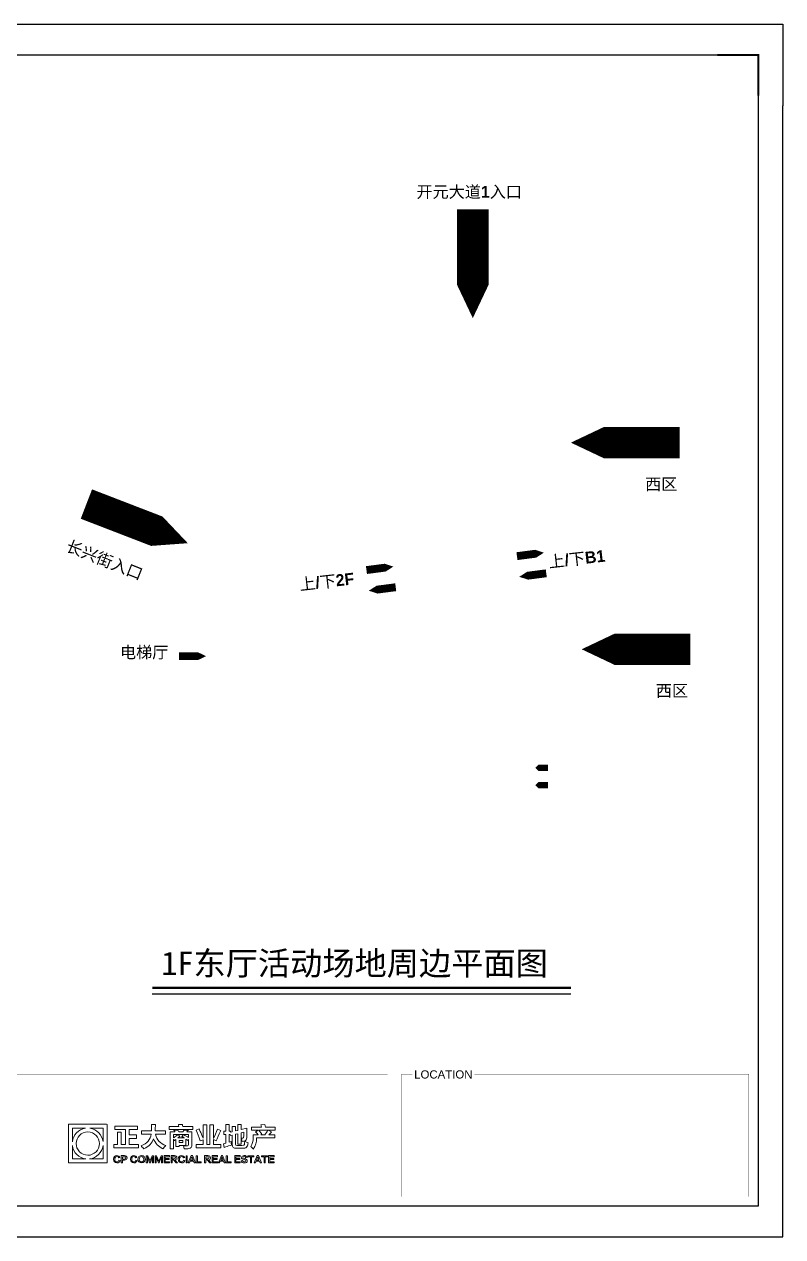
# Model space of a CAD drawing. Header units: inches. Extents: x -17552 to 36880, y -24560 to 13931.
# Drawn here: x 12793 to 36880, y -24560 to 13931 of the extents above; entities that cross this region are included whole.
import ezdxf

# ---------------------------------------------------------------- set-up
doc = ezdxf.new("R2010")
doc.units = ezdxf.units.IN
doc.header["$MEASUREMENT"] = 0
doc.layers.add('图层 1', color=7, linetype='Continuous')
doc.styles.get("Standard").update_dxf_attribs({"font": 'arial.ttf'})

# ---------------------------------------------------------------- blocks, each defined once
blk = doc.blocks.new('block 47')
at = {"layer": '图层 1', "lineweight": 0}
for points in [[(122.06, -57.89), (122.06, -56.7), (123.44, -56.7), (123.44, -52.04), (124.83, -52.04), (124.83, -56.7), (126.49, -56.7), (126.49, -51.01), (122.45, -51.01), (122.45, -49.7), (130.99, -49.7), (130.99, -51.01), (127.87, -51.01), (127.87, -53.06), (130.64, -53.06), (130.64, -54.37), (127.87, -54.37), (127.87, -56.7), (131.31, -56.7), (131.31, -57.89), (122.06, -57.89)], [(146.62, -55.95), (148.08, -55.95), (148.08, -55.2), (146.62, -55.2), (146.62, -55.95)]]:
    blk.add_lwpolyline(points, dxfattribs=at)
for points, knots in [([(132.5, -52.83), (132.5, -52.83), (132.5, -51.52), (132.5, -51.52), (132.5, -51.52), (136.22, -51.52), (136.22, -51.52), (136.27, -50.84), (136.3, -50.05), (136.3, -49.15), (136.3, -49.15), (137.72, -49.15), (137.72, -49.15), (137.72, -49.44), (137.71, -49.84), (137.68, -50.34), (137.68, -50.89), (137.67, -51.29), (137.64, -51.52), (137.64, -51.52), (141.51, -51.52), (141.51, -51.52), (141.51, -51.52), (141.51, -52.83), (141.51, -52.83), (141.51, -52.83), (137.72, -52.83), (137.72, -52.83), (138.27, -54.94), (139.59, -56.35), (141.67, -57.06), (141.2, -57.5), (140.83, -57.91), (140.57, -58.28), (138.83, -57.47), (137.64, -56.2), (137.01, -54.49), (136.48, -56.1), (135.28, -57.37), (133.41, -58.32), (133.38, -58.3), (133.33, -58.23), (133.25, -58.12), (132.91, -57.73), (132.61, -57.43), (132.34, -57.22), (134.64, -56.19), (135.89, -54.72), (136.1, -52.83), (136.1, -52.83), (132.5, -52.83), (132.5, -52.83)], [0, 0, 0, 0, 1, 1, 1, 2, 2, 2, 3, 3, 3, 4, 4, 4, 5, 5, 5, 6, 6, 6, 7, 7, 7, 8, 8, 8, 9, 9, 9, 10, 10, 10, 11, 11, 11, 12, 12, 12, 13, 13, 13, 14, 14, 14, 15, 15, 15, 16, 16, 16, 17, 17, 17, 17]), ([(142.86, -50.97), (142.86, -50.97), (142.86, -49.94), (142.86, -49.94), (142.86, -49.94), (146.58, -49.94), (146.58, -49.94), (146.58, -49.91), (146.57, -49.86), (146.54, -49.78), (146.49, -49.62), (146.43, -49.41), (146.38, -49.15), (146.38, -49.15), (147.96, -49.11), (147.96, -49.11), (147.96, -49.37), (147.99, -49.65), (148.04, -49.94), (148.04, -49.94), (151.8, -49.94), (151.8, -49.94), (151.8, -49.94), (151.8, -50.97), (151.8, -50.97), (151.8, -50.97), (142.86, -50.97), (142.86, -50.97)], [0, 0, 0, 0, 1, 1, 1, 2, 2, 2, 3, 3, 3, 4, 4, 4, 5, 5, 5, 6, 6, 6, 7, 7, 7, 8, 8, 8, 9, 9, 9, 9]), ([(155.68, -54.25), (155.68, -54.25), (155.68, -49.31), (155.68, -49.31), (155.68, -49.31), (157.06, -49.31), (157.06, -49.31), (157.06, -49.31), (157.06, -56.7), (157.06, -56.7), (157.06, -56.7), (158.25, -56.7), (158.25, -56.7), (158.25, -56.7), (158.25, -49.31), (158.25, -49.31), (158.25, -49.31), (159.59, -49.31), (159.59, -49.31), (159.59, -49.31), (159.59, -54.37), (159.59, -54.37), (160.12, -53.37), (160.62, -52.19), (161.09, -50.85), (161.09, -50.85), (162.32, -51.36), (162.32, -51.36), (162.06, -52.02), (161.59, -53.09), (160.94, -54.57), (160.8, -54.88), (160.7, -55.12), (160.62, -55.28), (160.62, -55.28), (159.59, -54.8), (159.59, -54.8), (159.59, -54.8), (159.59, -56.7), (159.59, -56.7), (159.59, -56.7), (162.32, -56.7), (162.32, -56.7), (162.32, -56.7), (162.32, -57.89), (162.32, -57.89), (162.32, -57.89), (153.03, -57.89), (153.03, -57.89), (153.03, -57.89), (153.03, -56.7), (153.03, -56.7), (153.03, -56.7), (155.68, -56.7), (155.68, -56.7), (155.68, -56.7), (155.68, -54.84), (155.68, -54.84), (155.68, -54.84), (154.61, -55.28), (154.61, -55.28), (154.11, -53.8), (153.59, -52.46), (153.07, -51.25), (153.07, -51.25), (154.21, -50.73), (154.21, -50.73), (154.29, -50.94), (154.43, -51.27), (154.61, -51.72), (154.87, -52.3), (155.23, -53.14), (155.68, -54.25)], [0, 0, 0, 0, 1, 1, 1, 2, 2, 2, 3, 3, 3, 4, 4, 4, 5, 5, 5, 6, 6, 6, 7, 7, 7, 8, 8, 8, 9, 9, 9, 10, 10, 10, 11, 11, 11, 12, 12, 12, 13, 13, 13, 14, 14, 14, 15, 15, 15, 16, 16, 16, 17, 17, 17, 18, 18, 18, 19, 19, 19, 20, 20, 20, 21, 21, 21, 22, 22, 22, 23, 23, 23, 24, 24, 24, 24]), ([(168.73, -51.36), (168.73, -51.36), (168.73, -49.11), (168.73, -49.11), (168.73, -49.11), (169.99, -49.11), (169.99, -49.11), (169.99, -49.11), (169.99, -51.05), (169.99, -51.05), (169.99, -51.05), (172.17, -50.57), (172.17, -50.57), (172.17, -51.07), (172.15, -51.72), (172.13, -52.51), (172.1, -53.01), (172.09, -53.54), (172.09, -54.09), (172.06, -54.8), (171.81, -55.23), (171.34, -55.36), (171.02, -55.38), (170.69, -55.42), (170.35, -55.48), (170.27, -55.05), (170.16, -54.65), (170.03, -54.25), (170.27, -54.25), (170.47, -54.25), (170.63, -54.25), (170.84, -54.22), (170.94, -54.09), (170.94, -53.85), (170.97, -53.46), (170.98, -52.85), (170.98, -52.04), (170.98, -52.04), (169.99, -52.27), (169.99, -52.27), (169.99, -52.27), (169.99, -56.5), (169.99, -56.5), (169.99, -56.5), (168.73, -56.5), (168.73, -56.5), (168.73, -56.5), (168.73, -52.59), (168.73, -52.59), (168.73, -52.59), (167.86, -52.79), (167.86, -52.79), (167.86, -52.79), (167.86, -56.54), (167.86, -56.54), (167.88, -56.86), (168.1, -57.03), (168.49, -57.06), (168.49, -57.06), (170.31, -57.06), (170.31, -57.06), (170.86, -57.06), (171.17, -56.91), (171.22, -56.62), (171.3, -56.28), (171.35, -55.91), (171.38, -55.52), (171.59, -55.62), (171.86, -55.74), (172.21, -55.87), (172.42, -55.95), (172.58, -56.02), (172.68, -56.07), (172.52, -56.7), (172.39, -57.12), (172.29, -57.33), (172.05, -57.83), (171.61, -58.08), (170.98, -58.08), (170.98, -58.08), (168.21, -58.08), (168.21, -58.08), (167.16, -58.08), (166.62, -57.62), (166.59, -56.7), (166.59, -56.7), (166.59, -53.1), (166.59, -53.1), (166.59, -53.1), (166, -53.26), (166, -53.26), (166, -53.26), (165.92, -52.95), (165.92, -52.95), (165.92, -52.95), (165.49, -52.95), (165.49, -52.95), (165.49, -52.95), (165.49, -55.79), (165.49, -55.79), (165.78, -55.71), (166.05, -55.63), (166.32, -55.55), (166.29, -55.82), (166.29, -56.25), (166.32, -56.86), (166.08, -56.94), (165.74, -57.06), (165.29, -57.22), (164.52, -57.43), (163.94, -57.61), (163.55, -57.77), (163.55, -57.77), (163.31, -56.42), (163.31, -56.42), (163.63, -56.35), (163.93, -56.27), (164.22, -56.19), (164.22, -56.19), (164.22, -52.95), (164.22, -52.95), (164.22, -52.95), (163.51, -52.95), (163.51, -52.95), (163.51, -52.95), (163.51, -51.64), (163.51, -51.64), (163.51, -51.64), (164.22, -51.64), (164.22, -51.64), (164.22, -51.64), (164.22, -49.11), (164.22, -49.11), (164.22, -49.11), (165.49, -49.11), (165.49, -49.11), (165.49, -49.11), (165.49, -51.64), (165.49, -51.64), (165.49, -51.64), (166.04, -51.64), (166.04, -51.64), (166.04, -51.64), (166.04, -52), (166.04, -52), (166.04, -52), (166.59, -51.84), (166.59, -51.84), (166.59, -51.84), (166.59, -49.94), (166.59, -49.94), (166.59, -49.94), (167.86, -49.94), (167.86, -49.94), (167.86, -49.94), (167.86, -51.56), (167.86, -51.56), (167.86, -51.56), (168.73, -51.36), (168.73, -51.36)], [0, 0, 0, 0, 1, 1, 1, 2, 2, 2, 3, 3, 3, 4, 4, 4, 5, 5, 5, 6, 6, 6, 7, 7, 7, 8, 8, 8, 9, 9, 9, 10, 10, 10, 11, 11, 11, 12, 12, 12, 13, 13, 13, 14, 14, 14, 15, 15, 15, 16, 16, 16, 17, 17, 17, 18, 18, 18, 19, 19, 19, 20, 20, 20, 21, 21, 21, 22, 22, 22, 23, 23, 23, 24, 24, 24, 25, 25, 25, 26, 26, 26, 27, 27, 27, 28, 28, 28, 29, 29, 29, 30, 30, 30, 31, 31, 31, 32, 32, 32, 33, 33, 33, 34, 34, 34, 35, 35, 35, 36, 36, 36, 37, 37, 37, 38, 38, 38, 39, 39, 39, 40, 40, 40, 41, 41, 41, 42, 42, 42, 43, 43, 43, 44, 44, 44, 45, 45, 45, 46, 46, 46, 47, 47, 47, 48, 48, 48, 49, 49, 49, 50, 50, 50, 51, 51, 51, 52, 52, 52, 53, 53, 53, 53]), ([(174.58, -54.25), (174.58, -54.25), (174.58, -52.99), (174.58, -52.99), (174.58, -52.99), (176.4, -52.99), (176.4, -52.99), (176.38, -52.96), (176.34, -52.92), (176.28, -52.87), (176.1, -52.63), (175.82, -52.3), (175.45, -51.88), (175.45, -51.88), (176.44, -51.29), (176.44, -51.29), (176.44, -51.29), (173.95, -51.29), (173.95, -51.29), (173.95, -51.29), (173.95, -50.1), (173.95, -50.1), (173.95, -50.1), (177.71, -50.1), (177.71, -50.1), (177.68, -50.02), (177.64, -49.9), (177.59, -49.74), (177.51, -49.53), (177.44, -49.39), (177.39, -49.31), (177.39, -49.31), (178.89, -49.07), (178.89, -49.07), (178.97, -49.47), (179.06, -49.81), (179.17, -50.1), (179.17, -50.1), (182.81, -50.1), (182.81, -50.1), (182.81, -50.1), (182.81, -51.29), (182.81, -51.29), (182.81, -51.29), (180.2, -51.29), (180.2, -51.29), (180.2, -51.29), (181.42, -51.88), (181.42, -51.88), (181.03, -52.35), (180.7, -52.72), (180.43, -52.99), (180.43, -52.99), (182.65, -52.99), (182.65, -52.99), (182.65, -52.99), (182.65, -54.17), (182.65, -54.17), (182.65, -54.17), (175.81, -54.17), (175.81, -54.17), (175.81, -54.17), (175.81, -54.41), (175.81, -54.41), (175.81, -55.75), (175.4, -57.08), (174.58, -58.4), (174.35, -58.14), (174.02, -57.81), (173.6, -57.41), (174.2, -56.41), (174.53, -55.36), (174.58, -54.25)], [0, 0, 0, 0, 1, 1, 1, 2, 2, 2, 3, 3, 3, 4, 4, 4, 5, 5, 5, 6, 6, 6, 7, 7, 7, 8, 8, 8, 9, 9, 9, 10, 10, 10, 11, 11, 11, 12, 12, 12, 13, 13, 13, 14, 14, 14, 15, 15, 15, 16, 16, 16, 17, 17, 17, 18, 18, 18, 19, 19, 19, 20, 20, 20, 21, 21, 21, 22, 22, 22, 23, 23, 23, 24, 24, 24, 24]), ([(143.22, -58.28), (143.22, -58.28), (143.22, -51.84), (143.22, -51.84), (143.22, -51.84), (145.08, -51.84), (145.08, -51.84), (145.02, -51.76), (144.95, -51.65), (144.84, -51.52), (144.71, -51.36), (144.62, -51.26), (144.56, -51.21), (144.56, -51.21), (146.11, -51.21), (146.11, -51.21), (146.16, -51.26), (146.24, -51.36), (146.34, -51.52), (146.45, -51.65), (146.53, -51.76), (146.58, -51.84), (146.58, -51.84), (148.08, -51.84), (148.08, -51.84), (148.13, -51.79), (148.2, -51.69), (148.28, -51.56), (148.38, -51.46), (148.5, -51.34), (148.64, -51.21), (148.64, -51.21), (150.14, -51.21), (150.14, -51.21), (149.95, -51.44), (149.76, -51.65), (149.54, -51.84), (149.54, -51.84), (151.48, -51.84), (151.48, -51.84), (151.48, -51.84), (151.48, -56.7), (151.48, -56.7), (151.48, -57.62), (151.06, -58.12), (150.22, -58.2), (149.87, -58.26), (149.32, -58.28), (148.56, -58.28), (148.48, -57.75), (148.4, -57.39), (148.32, -57.18), (148.53, -57.2), (148.89, -57.22), (149.39, -57.22), (149.94, -57.22), (150.22, -56.95), (150.22, -56.42), (150.22, -56.42), (150.22, -54.76), (150.22, -54.76), (150.22, -54.76), (149.94, -55.12), (149.94, -55.12), (149.7, -54.96), (149.47, -54.8), (149.23, -54.65), (149.23, -54.65), (149.23, -56.98), (149.23, -56.98), (149.23, -56.98), (146.62, -56.98), (146.62, -56.98), (146.62, -56.98), (146.62, -57.37), (146.62, -57.37), (146.62, -57.37), (145.43, -57.37), (145.43, -57.37), (145.43, -57.37), (145.43, -54.76), (145.43, -54.76), (145.38, -54.82), (145.29, -54.88), (145.16, -54.96), (145.02, -55.07), (144.92, -55.15), (144.84, -55.2), (144.81, -55.15), (144.73, -55.03), (144.6, -54.84), (144.73, -55), (144.7, -54.95), (144.48, -54.69), (144.48, -54.69), (144.48, -58.28), (144.48, -58.28), (144.48, -58.28), (143.22, -58.28), (143.22, -58.28)], [0, 0, 0, 0, 1, 1, 1, 2, 2, 2, 3, 3, 3, 4, 4, 4, 5, 5, 5, 6, 6, 6, 7, 7, 7, 8, 8, 8, 9, 9, 9, 10, 10, 10, 11, 11, 11, 12, 12, 12, 13, 13, 13, 14, 14, 14, 15, 15, 15, 16, 16, 16, 17, 17, 17, 18, 18, 18, 19, 19, 19, 20, 20, 20, 21, 21, 21, 22, 22, 22, 23, 23, 23, 24, 24, 24, 25, 25, 25, 26, 26, 26, 27, 27, 27, 28, 28, 28, 29, 29, 29, 30, 30, 30, 31, 31, 31, 32, 32, 32, 33, 33, 33, 33]), ([(146.26, -52.91), (146.26, -52.91), (146.94, -53.66), (146.94, -53.66), (146.7, -53.87), (146.45, -54.05), (146.18, -54.21), (146.18, -54.21), (148.64, -54.21), (148.64, -54.21), (148.48, -54.13), (148.27, -54), (148, -53.82), (147.87, -53.74), (147.78, -53.68), (147.73, -53.66), (147.73, -53.66), (148.36, -52.95), (148.36, -52.95), (148.99, -53.29), (149.61, -53.66), (150.22, -54.05), (150.22, -54.05), (150.22, -52.87), (150.22, -52.87), (150.22, -52.87), (144.48, -52.87), (144.48, -52.87), (144.48, -52.87), (144.48, -54.17), (144.48, -54.17), (144.8, -53.96), (145.24, -53.66), (145.79, -53.26), (146, -53.1), (146.16, -52.99), (146.26, -52.91)], [0, 0, 0, 0, 1, 1, 1, 2, 2, 2, 3, 3, 3, 4, 4, 4, 5, 5, 5, 6, 6, 6, 7, 7, 7, 8, 8, 8, 9, 9, 9, 10, 10, 10, 11, 11, 11, 12, 12, 12, 12]), ([(177.83, -52.71), (177.83, -52.71), (177.35, -52.99), (177.35, -52.99), (177.35, -52.99), (178.89, -52.99), (178.89, -52.99), (179.29, -52.48), (179.68, -51.92), (180.08, -51.29), (180.08, -51.29), (176.64, -51.29), (176.64, -51.29), (176.74, -51.39), (176.9, -51.58), (177.11, -51.84), (177.4, -52.21), (177.64, -52.5), (177.83, -52.71)], [0, 0, 0, 0, 1, 1, 1, 2, 2, 2, 3, 3, 3, 4, 4, 4, 5, 5, 5, 6, 6, 6, 6])]:
    blk.add_open_spline(points, degree=3, knots=knots, dxfattribs=at)
blk = doc.blocks.new('block 48')
at = {"layer": '图层 1', "lineweight": 0}
for points in [[(141.43, -63.17), (143.09, -63.17), (143.09, -63.54), (140.99, -63.54), (140.99, -60.84), (143.02, -60.84), (143.02, -61.25), (141.43, -61.25), (141.43, -61.96), (142.93, -61.96), (142.93, -62.35), (141.43, -62.35), (141.43, -63.17)], [(149.29, -60.86), (149.73, -60.86), (149.73, -63.54), (149.29, -63.54), (149.29, -60.86)], [(152.3, -63.54), (152.05, -62.89), (150.84, -62.89), (150.57, -63.54), (150.1, -63.54), (151.23, -60.84), (151.66, -60.84), (152.78, -63.54), (152.3, -63.54)], [(153.09, -60.86), (153.54, -60.86), (153.54, -63.17), (154.89, -63.17), (154.89, -63.54), (153.09, -63.54), (153.09, -60.86)], [(159.52, -63.17), (161.18, -63.17), (161.18, -63.54), (159.08, -63.54), (159.08, -60.84), (161.12, -60.84), (161.12, -61.25), (159.52, -61.25), (159.52, -61.96), (161.03, -61.96), (161.03, -62.35), (159.52, -62.35), (159.52, -63.17)], [(163.61, -63.54), (163.35, -62.89), (162.15, -62.89), (161.87, -63.54), (161.41, -63.54), (162.54, -60.84), (162.96, -60.84), (164.09, -63.54), (163.61, -63.54)], [(164.4, -60.86), (164.85, -60.86), (164.85, -63.17), (166.2, -63.17), (166.2, -63.54), (164.4, -63.54), (164.4, -60.86)], [(168, -63.17), (169.66, -63.17), (169.66, -63.54), (167.56, -63.54), (167.56, -60.84), (169.59, -60.84), (169.59, -61.25), (168, -61.25), (168, -61.96), (169.5, -61.96), (169.5, -62.35), (168, -62.35), (168, -63.17)], [(174.81, -61.25), (173.91, -61.25), (173.91, -63.54), (173.47, -63.54), (173.47, -61.25), (172.56, -61.25), (172.56, -60.86), (174.81, -60.86), (174.81, -61.25)], [(177.12, -63.54), (176.86, -62.89), (175.65, -62.89), (175.38, -63.54), (174.91, -63.54), (176.04, -60.84), (176.47, -60.84), (177.6, -63.54), (177.12, -63.54)], [(179.95, -61.25), (179.06, -61.25), (179.06, -63.54), (178.62, -63.54), (178.62, -61.25), (177.71, -61.25), (177.71, -60.86), (179.95, -60.86), (179.95, -61.25)], [(180.77, -63.17), (182.43, -63.17), (182.43, -63.54), (180.33, -63.54), (180.33, -60.84), (182.37, -60.84), (182.37, -61.25), (180.77, -61.25), (180.77, -61.96), (182.28, -61.96), (182.28, -62.35), (180.77, -62.35), (180.77, -63.17)]]:
    blk.add_lwpolyline(points, dxfattribs=at)
for points, knots in [([(124.4, -61.6), (124.4, -61.6), (123.93, -61.73), (123.93, -61.73), (123.81, -61.4), (123.58, -61.23), (123.25, -61.21), (122.74, -61.23), (122.47, -61.57), (122.44, -62.21), (122.45, -62.86), (122.71, -63.19), (123.22, -63.21), (123.63, -63.22), (123.88, -63), (123.97, -62.57), (123.97, -62.57), (124.45, -62.69), (124.45, -62.69), (124.3, -63.29), (123.89, -63.59), (123.23, -63.58), (122.41, -63.57), (121.99, -63.11), (121.97, -62.21), (121.99, -61.3), (122.42, -60.83), (123.27, -60.81), (123.81, -60.81), (124.19, -61.08), (124.4, -61.6)], [0, 0, 0, 0, 1, 1, 1, 2, 2, 2, 3, 3, 3, 4, 4, 4, 5, 5, 5, 6, 6, 6, 7, 7, 7, 8, 8, 8, 9, 9, 9, 10, 10, 10, 10]), ([(126.08, -62.51), (126.08, -62.51), (125.35, -62.51), (125.35, -62.51), (125.35, -62.51), (125.35, -63.54), (125.35, -63.54), (125.35, -63.54), (124.9, -63.54), (124.9, -63.54), (124.9, -63.54), (124.9, -60.84), (124.9, -60.84), (124.9, -60.84), (126.1, -60.84), (126.1, -60.84), (126.69, -60.87), (127.01, -61.14), (127.05, -61.66), (127.04, -62.22), (126.72, -62.5), (126.08, -62.51)], [0, 0, 0, 0, 1, 1, 1, 2, 2, 2, 3, 3, 3, 4, 4, 4, 5, 5, 5, 6, 6, 6, 7, 7, 7, 7]), ([(126.04, -61.25), (126.04, -61.25), (125.35, -61.25), (125.35, -61.25), (125.35, -61.25), (125.35, -62.12), (125.35, -62.12), (125.35, -62.12), (126.04, -62.12), (126.04, -62.12), (126.41, -62.12), (126.6, -61.97), (126.6, -61.66), (126.58, -61.39), (126.39, -61.26), (126.04, -61.25)], [0, 0, 0, 0, 1, 1, 1, 2, 2, 2, 3, 3, 3, 4, 4, 4, 5, 5, 5, 5]), ([(130.77, -61.6), (130.77, -61.6), (130.3, -61.73), (130.3, -61.73), (130.18, -61.4), (129.95, -61.23), (129.62, -61.21), (129.11, -61.23), (128.84, -61.57), (128.81, -62.21), (128.82, -62.86), (129.08, -63.19), (129.59, -63.21), (130, -63.22), (130.25, -63), (130.34, -62.57), (130.34, -62.57), (130.82, -62.69), (130.82, -62.69), (130.67, -63.29), (130.26, -63.59), (129.6, -63.58), (128.78, -63.57), (128.36, -63.11), (128.34, -62.21), (128.36, -61.3), (128.79, -60.83), (129.64, -60.81), (130.18, -60.81), (130.55, -61.08), (130.77, -61.6)], [0, 0, 0, 0, 1, 1, 1, 2, 2, 2, 3, 3, 3, 4, 4, 4, 5, 5, 5, 6, 6, 6, 7, 7, 7, 8, 8, 8, 9, 9, 9, 10, 10, 10, 10]), ([(132.51, -60.81), (133.34, -60.86), (133.78, -61.32), (133.84, -62.19), (133.81, -63.09), (133.36, -63.56), (132.49, -63.58), (131.64, -63.54), (131.2, -63.08), (131.16, -62.21), (131.21, -61.32), (131.66, -60.85), (132.51, -60.81)], [0, 0, 0, 0, 1, 1, 1, 2, 2, 2, 3, 3, 3, 4, 4, 4, 4]), ([(132.47, -63.22), (133.05, -63.19), (133.35, -62.86), (133.37, -62.21), (133.33, -61.58), (133.04, -61.25), (132.5, -61.19), (131.95, -61.24), (131.65, -61.58), (131.62, -62.21), (131.64, -62.84), (131.93, -63.18), (132.47, -63.22)], [0, 0, 0, 0, 1, 1, 1, 2, 2, 2, 3, 3, 3, 4, 4, 4, 4]), ([(136.5, -60.86), (136.5, -60.86), (137.03, -60.86), (137.03, -60.86), (137.03, -60.86), (137.03, -63.54), (137.03, -63.54), (137.03, -63.54), (136.62, -63.54), (136.62, -63.54), (136.62, -63.54), (136.62, -61.95), (136.62, -61.95), (136.62, -61.82), (136.63, -61.62), (136.66, -61.36), (136.66, -61.36), (136.64, -61.36), (136.64, -61.36), (136.61, -61.52), (136.56, -61.67), (136.49, -61.83), (136.49, -61.83), (135.83, -63.54), (135.83, -63.54), (135.83, -63.54), (135.52, -63.54), (135.52, -63.54), (135.52, -63.54), (134.84, -61.83), (134.84, -61.83), (134.78, -61.66), (134.73, -61.5), (134.7, -61.36), (134.7, -61.36), (134.68, -61.36), (134.68, -61.36), (134.7, -61.56), (134.71, -61.76), (134.71, -61.95), (134.71, -61.95), (134.71, -63.54), (134.71, -63.54), (134.71, -63.54), (134.31, -63.54), (134.31, -63.54), (134.31, -63.54), (134.31, -60.86), (134.31, -60.86), (134.31, -60.86), (134.84, -60.86), (134.84, -60.86), (134.84, -60.86), (135.57, -62.67), (135.57, -62.67), (135.58, -62.72), (135.6, -62.79), (135.65, -62.89), (135.65, -62.94), (135.66, -62.97), (135.67, -62.99), (135.71, -62.86), (135.75, -62.76), (135.79, -62.67), (135.79, -62.67), (136.5, -60.86), (136.5, -60.86)], [0, 0, 0, 0, 1, 1, 1, 2, 2, 2, 3, 3, 3, 4, 4, 4, 5, 5, 5, 6, 6, 6, 7, 7, 7, 8, 8, 8, 9, 9, 9, 10, 10, 10, 11, 11, 11, 12, 12, 12, 13, 13, 13, 14, 14, 14, 15, 15, 15, 16, 16, 16, 17, 17, 17, 18, 18, 18, 19, 19, 19, 20, 20, 20, 21, 21, 21, 22, 22, 22, 22]), ([(139.84, -60.86), (139.84, -60.86), (140.37, -60.86), (140.37, -60.86), (140.37, -60.86), (140.37, -63.54), (140.37, -63.54), (140.37, -63.54), (139.96, -63.54), (139.96, -63.54), (139.96, -63.54), (139.96, -61.95), (139.96, -61.95), (139.96, -61.82), (139.97, -61.62), (140, -61.36), (140, -61.36), (139.98, -61.36), (139.98, -61.36), (139.95, -61.52), (139.9, -61.67), (139.83, -61.83), (139.83, -61.83), (139.17, -63.54), (139.17, -63.54), (139.17, -63.54), (138.85, -63.54), (138.85, -63.54), (138.85, -63.54), (138.18, -61.83), (138.18, -61.83), (138.12, -61.66), (138.07, -61.5), (138.04, -61.36), (138.04, -61.36), (138.02, -61.36), (138.02, -61.36), (138.04, -61.56), (138.05, -61.76), (138.05, -61.95), (138.05, -61.95), (138.05, -63.54), (138.05, -63.54), (138.05, -63.54), (137.65, -63.54), (137.65, -63.54), (137.65, -63.54), (137.65, -60.86), (137.65, -60.86), (137.65, -60.86), (138.18, -60.86), (138.18, -60.86), (138.18, -60.86), (138.91, -62.67), (138.91, -62.67), (138.92, -62.72), (138.94, -62.79), (138.98, -62.89), (138.99, -62.94), (139, -62.97), (139.01, -62.99), (139.05, -62.86), (139.09, -62.76), (139.13, -62.67), (139.13, -62.67), (139.84, -60.86), (139.84, -60.86)], [0, 0, 0, 0, 1, 1, 1, 2, 2, 2, 3, 3, 3, 4, 4, 4, 5, 5, 5, 6, 6, 6, 7, 7, 7, 8, 8, 8, 9, 9, 9, 10, 10, 10, 11, 11, 11, 12, 12, 12, 13, 13, 13, 14, 14, 14, 15, 15, 15, 16, 16, 16, 17, 17, 17, 18, 18, 18, 19, 19, 19, 20, 20, 20, 21, 21, 21, 22, 22, 22, 22]), ([(146.09, -63.54), (146.09, -63.54), (145.49, -63.54), (145.49, -63.54), (145.49, -63.54), (144.58, -62.4), (144.58, -62.4), (144.58, -62.4), (144.04, -62.4), (144.04, -62.4), (144.04, -62.4), (144.04, -63.54), (144.04, -63.54), (144.04, -63.54), (143.6, -63.54), (143.6, -63.54), (143.6, -63.54), (143.6, -60.84), (143.6, -60.84), (143.6, -60.84), (144.86, -60.84), (144.86, -60.84), (145.46, -60.86), (145.78, -61.12), (145.8, -61.61), (145.8, -62.05), (145.57, -62.31), (145.09, -62.38), (145.09, -62.38), (146.09, -63.54), (146.09, -63.54)], [0, 0, 0, 0, 1, 1, 1, 2, 2, 2, 3, 3, 3, 4, 4, 4, 5, 5, 5, 6, 6, 6, 7, 7, 7, 8, 8, 8, 9, 9, 9, 10, 10, 10, 10]), ([(144.04, -61.25), (144.04, -61.25), (144.04, -62), (144.04, -62), (144.04, -62), (144.78, -62), (144.78, -62), (145.17, -62), (145.36, -61.87), (145.35, -61.6), (145.34, -61.37), (145.15, -61.26), (144.78, -61.25), (144.78, -61.25), (144.04, -61.25), (144.04, -61.25)], [0, 0, 0, 0, 1, 1, 1, 2, 2, 2, 3, 3, 3, 4, 4, 4, 5, 5, 5, 5]), ([(148.74, -61.6), (148.74, -61.6), (148.27, -61.73), (148.27, -61.73), (148.15, -61.4), (147.92, -61.23), (147.59, -61.21), (147.08, -61.23), (146.81, -61.57), (146.78, -62.21), (146.79, -62.86), (147.05, -63.19), (147.56, -63.21), (147.97, -63.22), (148.22, -63), (148.31, -62.57), (148.31, -62.57), (148.79, -62.69), (148.79, -62.69), (148.64, -63.29), (148.23, -63.59), (147.57, -63.58), (146.75, -63.57), (146.33, -63.11), (146.31, -62.21), (146.33, -61.3), (146.76, -60.83), (147.61, -60.81), (148.15, -60.81), (148.53, -61.08), (148.74, -61.6)], [0, 0, 0, 0, 1, 1, 1, 2, 2, 2, 3, 3, 3, 4, 4, 4, 5, 5, 5, 6, 6, 6, 7, 7, 7, 8, 8, 8, 9, 9, 9, 10, 10, 10, 10]), ([(150.99, -62.51), (150.99, -62.51), (151.89, -62.51), (151.89, -62.51), (151.89, -62.51), (151.53, -61.56), (151.53, -61.56), (151.48, -61.45), (151.46, -61.36), (151.46, -61.3), (151.46, -61.3), (151.45, -61.3), (151.45, -61.3), (151.44, -61.38), (151.41, -61.46), (151.37, -61.56), (151.37, -61.56), (150.99, -62.51), (150.99, -62.51)], [0, 0, 0, 0, 1, 1, 1, 2, 2, 2, 3, 3, 3, 4, 4, 4, 5, 5, 5, 6, 6, 6, 6]), ([(158.75, -63.54), (158.75, -63.54), (158.16, -63.54), (158.16, -63.54), (158.16, -63.54), (157.25, -62.4), (157.25, -62.4), (157.25, -62.4), (156.7, -62.4), (156.7, -62.4), (156.7, -62.4), (156.7, -63.54), (156.7, -63.54), (156.7, -63.54), (156.26, -63.54), (156.26, -63.54), (156.26, -63.54), (156.26, -60.84), (156.26, -60.84), (156.26, -60.84), (157.52, -60.84), (157.52, -60.84), (158.13, -60.86), (158.44, -61.12), (158.47, -61.61), (158.47, -62.05), (158.23, -62.31), (157.75, -62.38), (157.75, -62.38), (158.75, -63.54), (158.75, -63.54)], [0, 0, 0, 0, 1, 1, 1, 2, 2, 2, 3, 3, 3, 4, 4, 4, 5, 5, 5, 6, 6, 6, 7, 7, 7, 8, 8, 8, 9, 9, 9, 10, 10, 10, 10]), ([(156.7, -61.25), (156.7, -61.25), (156.7, -62), (156.7, -62), (156.7, -62), (157.44, -62), (157.44, -62), (157.83, -62), (158.02, -61.87), (158.01, -61.6), (158, -61.37), (157.81, -61.26), (157.44, -61.25), (157.44, -61.25), (156.7, -61.25), (156.7, -61.25)], [0, 0, 0, 0, 1, 1, 1, 2, 2, 2, 3, 3, 3, 4, 4, 4, 5, 5, 5, 5]), ([(162.3, -62.51), (162.3, -62.51), (163.2, -62.51), (163.2, -62.51), (163.2, -62.51), (162.83, -61.56), (162.83, -61.56), (162.79, -61.45), (162.77, -61.36), (162.77, -61.3), (162.77, -61.3), (162.76, -61.3), (162.76, -61.3), (162.75, -61.38), (162.72, -61.46), (162.68, -61.56), (162.68, -61.56), (162.3, -62.51), (162.3, -62.51)], [0, 0, 0, 0, 1, 1, 1, 2, 2, 2, 3, 3, 3, 4, 4, 4, 5, 5, 5, 6, 6, 6, 6]), ([(172.21, -61.55), (172.21, -61.55), (171.75, -61.67), (171.75, -61.67), (171.67, -61.35), (171.48, -61.19), (171.16, -61.19), (170.79, -61.19), (170.61, -61.32), (170.6, -61.56), (170.56, -61.73), (170.77, -61.86), (171.21, -61.93), (171.94, -62.07), (172.3, -62.36), (172.28, -62.8), (172.26, -63.31), (171.91, -63.57), (171.23, -63.58), (170.56, -63.61), (170.16, -63.33), (170.04, -62.75), (170.04, -62.75), (170.48, -62.62), (170.48, -62.62), (170.52, -63.02), (170.77, -63.21), (171.22, -63.19), (171.62, -63.19), (171.82, -63.06), (171.82, -62.79), (171.85, -62.59), (171.63, -62.45), (171.14, -62.35), (170.44, -62.21), (170.1, -61.95), (170.13, -61.56), (170.16, -61.07), (170.49, -60.82), (171.14, -60.81), (171.73, -60.81), (172.09, -61.06), (172.21, -61.55)], [0, 0, 0, 0, 1, 1, 1, 2, 2, 2, 3, 3, 3, 4, 4, 4, 5, 5, 5, 6, 6, 6, 7, 7, 7, 8, 8, 8, 9, 9, 9, 10, 10, 10, 11, 11, 11, 12, 12, 12, 13, 13, 13, 14, 14, 14, 14]), ([(175.81, -62.51), (175.81, -62.51), (176.7, -62.51), (176.7, -62.51), (176.7, -62.51), (176.34, -61.56), (176.34, -61.56), (176.3, -61.45), (176.28, -61.36), (176.28, -61.3), (176.28, -61.3), (176.26, -61.3), (176.26, -61.3), (176.25, -61.38), (176.23, -61.46), (176.18, -61.56), (176.18, -61.56), (175.81, -62.51), (175.81, -62.51)], [0, 0, 0, 0, 1, 1, 1, 2, 2, 2, 3, 3, 3, 4, 4, 4, 5, 5, 5, 6, 6, 6, 6])]:
    blk.add_open_spline(points, degree=3, knots=knots, dxfattribs=at)
blk = doc.blocks.new('block 46')
at = {"layer": '图层 1', "lineweight": 0}
for points, knots in [([(105, -49.05), (109.78, -49.05), (114.56, -49.05), (119.34, -49.05), (119.54, -49.05), (119.54, -49.05), (119.54, -49.24), (119.54, -51.05), (119.55, -52.86), (119.53, -54.66), (119.51, -57.37), (119.53, -60.08), (119.52, -62.79), (119.52, -63.01), (119.53, -63.23), (119.54, -63.45), (119.54, -63.5), (119.54, -63.54), (119.52, -63.59), (114.71, -63.59), (109.9, -63.59), (105.09, -63.59), (105.02, -63.59), (105, -63.57), (105, -63.5), (105, -58.68), (105, -53.87), (105, -49.05)], [0, 0, 0, 0, 1, 1, 1, 2, 2, 2, 3, 3, 3, 4, 4, 4, 5, 5, 5, 6, 6, 6, 7, 7, 7, 8, 8, 8, 9, 9, 9, 9]), ([(111.48, -50.54), (111.45, -50.54), (111.42, -50.54), (111.4, -50.54), (109.81, -50.54), (108.21, -50.54), (106.62, -50.54), (106.48, -50.54), (106.48, -50.54), (106.48, -50.69), (106.48, -52.3), (106.48, -53.92), (106.48, -55.53), (106.48, -55.54), (106.48, -55.56), (106.48, -55.57), (106.48, -55.58), (106.47, -55.6), (106.49, -55.6), (106.78, -53.21), (108.66, -50.95), (111.48, -50.54)], [0, 0, 0, 0, 1, 1, 1, 2, 2, 2, 3, 3, 3, 4, 4, 4, 5, 5, 5, 6, 6, 6, 7, 7, 7, 7]), ([(116.63, -56.33), (116.65, -53.99), (114.76, -51.96), (112.29, -51.95), (109.8, -51.93), (107.92, -53.93), (107.89, -56.26), (107.86, -58.67), (109.79, -60.69), (112.26, -60.7), (114.71, -60.7), (116.65, -58.7), (116.63, -56.33)], [0, 0, 0, 0, 1, 1, 1, 2, 2, 2, 3, 3, 3, 4, 4, 4, 4]), ([(113.06, -50.54), (115.65, -50.92), (117.7, -52.98), (118.04, -55.59), (118.04, -55.56), (118.04, -55.52), (118.04, -55.49), (118.04, -53.89), (118.04, -52.3), (118.04, -50.7), (118.04, -50.54), (118.04, -50.54), (117.89, -50.54), (116.31, -50.54), (114.73, -50.54), (113.15, -50.54), (113.12, -50.54), (113.09, -50.54), (113.06, -50.54)], [0, 0, 0, 0, 1, 1, 1, 2, 2, 2, 3, 3, 3, 4, 4, 4, 5, 5, 5, 6, 6, 6, 6]), ([(111.59, -62.11), (108.97, -61.79), (106.83, -59.75), (106.48, -57.03), (106.48, -57.06), (106.48, -57.09), (106.48, -57.12), (106.48, -58.73), (106.48, -60.34), (106.48, -61.95), (106.48, -62.1), (106.48, -62.1), (106.63, -62.1), (107.74, -62.1), (108.86, -62.1), (109.98, -62.1), (110.07, -62.1), (110.16, -62.09), (110.25, -62.1), (110.7, -62.13), (111.15, -62.1), (111.59, -62.11)], [0, 0, 0, 0, 1, 1, 1, 2, 2, 2, 3, 3, 3, 4, 4, 4, 5, 5, 5, 6, 6, 6, 7, 7, 7, 7]), ([(118.04, -57.03), (117.86, -58.36), (117.31, -59.5), (116.36, -60.44), (115.41, -61.38), (114.27, -61.93), (112.94, -62.11), (112.98, -62.11), (113.01, -62.11), (113.04, -62.11), (114.66, -62.11), (116.27, -62.11), (117.89, -62.11), (118.04, -62.11), (118.04, -62.11), (118.04, -61.95), (118.04, -60.34), (118.04, -58.74), (118.04, -57.13), (118.04, -57.1), (118.04, -57.06), (118.04, -57.03)], [0, 0, 0, 0, 1, 1, 1, 2, 2, 2, 3, 3, 3, 4, 4, 4, 5, 5, 5, 6, 6, 6, 7, 7, 7, 7])]:
    blk.add_open_spline(points, degree=3, knots=knots, dxfattribs=at)
at = {"layer": '图层 1'}
for name in ['block 47', 'block 48']:
    blk.add_blockref(name, (0, 0), dxfattribs=at)

msp = doc.modelspace()

# ---------------------------------------------------------------- linework, layer by layer
for points in [[(-17552.2, -21968.2), (-17552.2, 13931), (34287.8, 13931)], [(34287.8, 13931), (36879.8, 13931), (36879.8, 11339)], [(34287.8, -24560.2), (36879.8, -24560.2), (36879.8, 11339)], [(16860.7, -16851), (30155.3, -16851)], [(-17552.2, -21968.2), (-17552.2, -24560.2), (34287.8, -24560.2)]]:
    msp.add_lwpolyline(points)
msp.add_lwpolyline([(-16774.6, 12959), (36102.2, 12959), (36102.2, -23588.2), (-16774.6, -23588.2)], close=True)
for points, const_width in [([(36102.2, 11663), (36102.2, 12959), (34806.2, 12959)], 64.8), ([(16860.7, -16653.8), (30155.3, -16653.8)], 75), ([(5107.9, -19401), (24334.3, -19401), (24334.3, -23288.2), (3278.6, -23288.2), (3278.6, -19401), (3628.3, -19401)], 6.48), ([(27081.1, -19401), (35802.2, -19401), (35802.2, -23288.2), (24772.5, -23288.2), (24772.5, -19401), (25122.2, -19401)], 6.48)]:
    msp.add_lwpolyline(points, dxfattribs=dict(const_width=const_width))
at = {"color": 240, "true_color": 0xed1f24}
for points in [[(27037.3, 8052.7, 1000, 1000, 0), (27037.3, 6712.3, 2000, 0, 0), (27037.3, 4601.1, 0, 0, 0)], [(33603.6, 649, 1000, 1000, 0), (32263.2, 649, 2000, 0, 0), (30152, 649, 0, 0, 0)], [(14766.6, -1300.1, 1000, 1000, 0), (16017.2, -1782.6, 2000, 0, 0), (17986.9, -2542.6, 0, 0, 0)], [(28439.5, -2954.6, 250, 250, 0), (28771.8, -2911.3, 500, 0, 0), (29295.2, -2843.2, 0, 0, 0)], [(23659.9, -3396.4, 250, 250, 0), (23992.2, -3353.2, 500, 0, 0), (24515.5, -3285, 0, 0, 0)], [(29369.8, -3498.6, 250, 250, 0), (29037.5, -3541.9, 500, 0, 0), (28514.1, -3610.1, 0, 0, 0)], [(24590.1, -3940.5, 250, 250, 0), (24257.8, -3983.7, 500, 0, 0), (23734.4, -4051.9, 0, 0, 0)], [(33945.1, -5910.6, 1000, 1000, 0), (32604.7, -5910.6, 2000, 0, 0), (30493.5, -5910.6, 0, 0, 0)], [(17707.3, -6128.6, 250, 250, 0), (18042.4, -6129.1, 500, 0, 0), (18570.2, -6129.8, 0, 0, 0)], [(29421.7, -9676, 200, 200, 0), (29221.7, -9676, 400, 0, 0), (29021.7, -9676, 0, 0, 0)], [(29421.7, -10223, 200, 200, 0), (29221.7, -10223, 400, 0, 0), (29021.7, -10223, 0, 0, 0)]]:
    msp.add_lwpolyline(points, format="xyseb", dxfattribs=at)

# ---------------------------------------------------------------- block references
at = {"layer": '图层 1', "xscale": 84.375, "yscale": 84.375, "zscale": 84.375}
msp.add_blockref('block 46', (5337.6, -16851.2), dxfattribs=at)

# ---------------------------------------------------------------- texts
msp.add_text('LOCATION', height=259.2).set_placement((25175.9, -19536.5))
at = {"color": 240, "true_color": 0xed1f24, "char_height": 375, "width": 6396.416, "attachment_point": 1}
for s, insert in [('{\\fDengXian|b1|i0|c134|p2;开元大道1入口}', (25248, 8798.9)), ('{\\fDengXian|b1|i0|c134|p2;西区}', (32508.9, -479.2)), ('{\\fDengXian|b1|i0|c134|p2;电梯厅}', (15834, -5819)), ('{\\fDengXian|b1|i0|c134|p2;西区}', (32850.4, -7038.8))]:
    msp.add_mtext(s, dxfattribs=dict(at, insert=insert))
for s, insert, rotation in [('{\\fDengXian|b1|i0|c134|p2;长兴街入口}', (14226.2, -2427.5), 338.32327), ('{\\fDengXian|b1|i0|c134|p2;上/下B1}', (29423.2, -2952.7), 6.3873), ('{\\fDengXian|b1|i0|c134|p2;上/下2F}', (21509.4, -3671), 6.3873)]:
    msp.add_mtext(s, dxfattribs=dict(at, insert=insert, rotation=rotation))
at = {"insert": (17146.7, -15505.8), "char_height": 750, "width": 12792.831, "attachment_point": 1}
msp.add_mtext('{\\fSimSun|b0|i0|c134|p2;1F东厅活动场地周边平面图}', dxfattribs=at)

doc.saveas('drawing.dxf')
